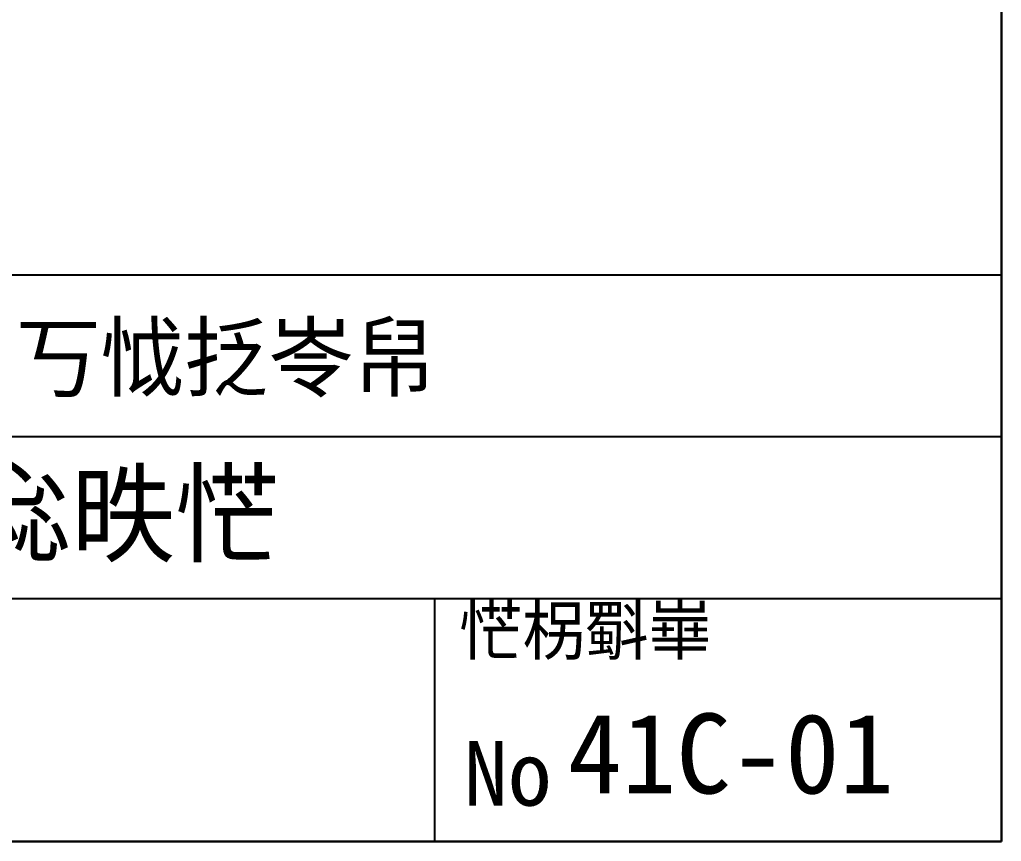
# Model space of a CAD drawing. Extents: x 72 to 24750, y 150 to 17460.
# Drawn here: x 22907 to 24750, y 450 to 1992 of the extents above; entities that cross this region are included whole.
import ezdxf

# ---------------------------------------------------------------- set-up
doc = ezdxf.new("R2010")
doc.units = 0
doc.header["$MEASUREMENT"] = 0
doc.layers.add('WHITE_SOLID', color=7, linetype='CONTINUOUS')
doc.layers.add('YELLOW_SOLID', color=2, linetype='CONTINUOUS')

msp = doc.modelspace()

# ---------------------------------------------------------------- linework, layer by layer
at = {"layer": 'WHITE_SOLID', "color": 5, "linetype": 'Continuous'}
for p, q in [((24749.64447, 450.249679), (24749.64447, 17460)), ((24749.64447, 17459.750321), (24749.64447, 450)), ((450.001154, 450.249679), (24749.64447, 450.249679)), ((24749.64447, 450), (450.001154, 450))]:
    msp.add_line(p, q, dxfattribs=at)
at = {"layer": 'WHITE_SOLID', "color": 7, "linetype": 'Continuous'}
for p, q in [((24749.64447, 450.262163), (24749.64447, 17460)), ((24749.64447, 450), (24749.64447, 17459.750321)), ((450, 1513.371558), (24749.64447, 1513.371558)), ((16913.010199, 1209.626016), (24749.64447, 1209.626016)), ((16913.010199, 905.880475), (24749.64447, 905.880475)), ((23686.535075, 450.262163), (23686.535075, 905.880475)), ((450, 450.262163), (24749.64447, 450.262163)), ((450.001154, 450), (24749.64447, 450))]:
    msp.add_line(p, q, dxfattribs=at)

# ---------------------------------------------------------------- texts
for s, height, p in [('擔垷壔妛岺嬈丂怴K-1搹丂怴抸岺帠', 121.498215, (21231.368427, 1297.363422)), ('恾柺斣崋', 91.123657, (23732.093201, 800.861365)), ('No', 121.498215, (23740.676412, 517.000161))]:
    msp.add_text(s, height=height, dxfattribs=at).set_placement(p)
at = {"layer": 'YELLOW_SOLID', "color": 7, "linetype": 'Continuous'}
for s, p in [('嶰塰4岺嬫1愡戝拰惢昳恾', (21240, 990)), ('41C-01', (23935.612793, 540))]:
    msp.add_text(s, height=150, dxfattribs=at).set_placement(p)

doc.saveas('drawing.dxf')
